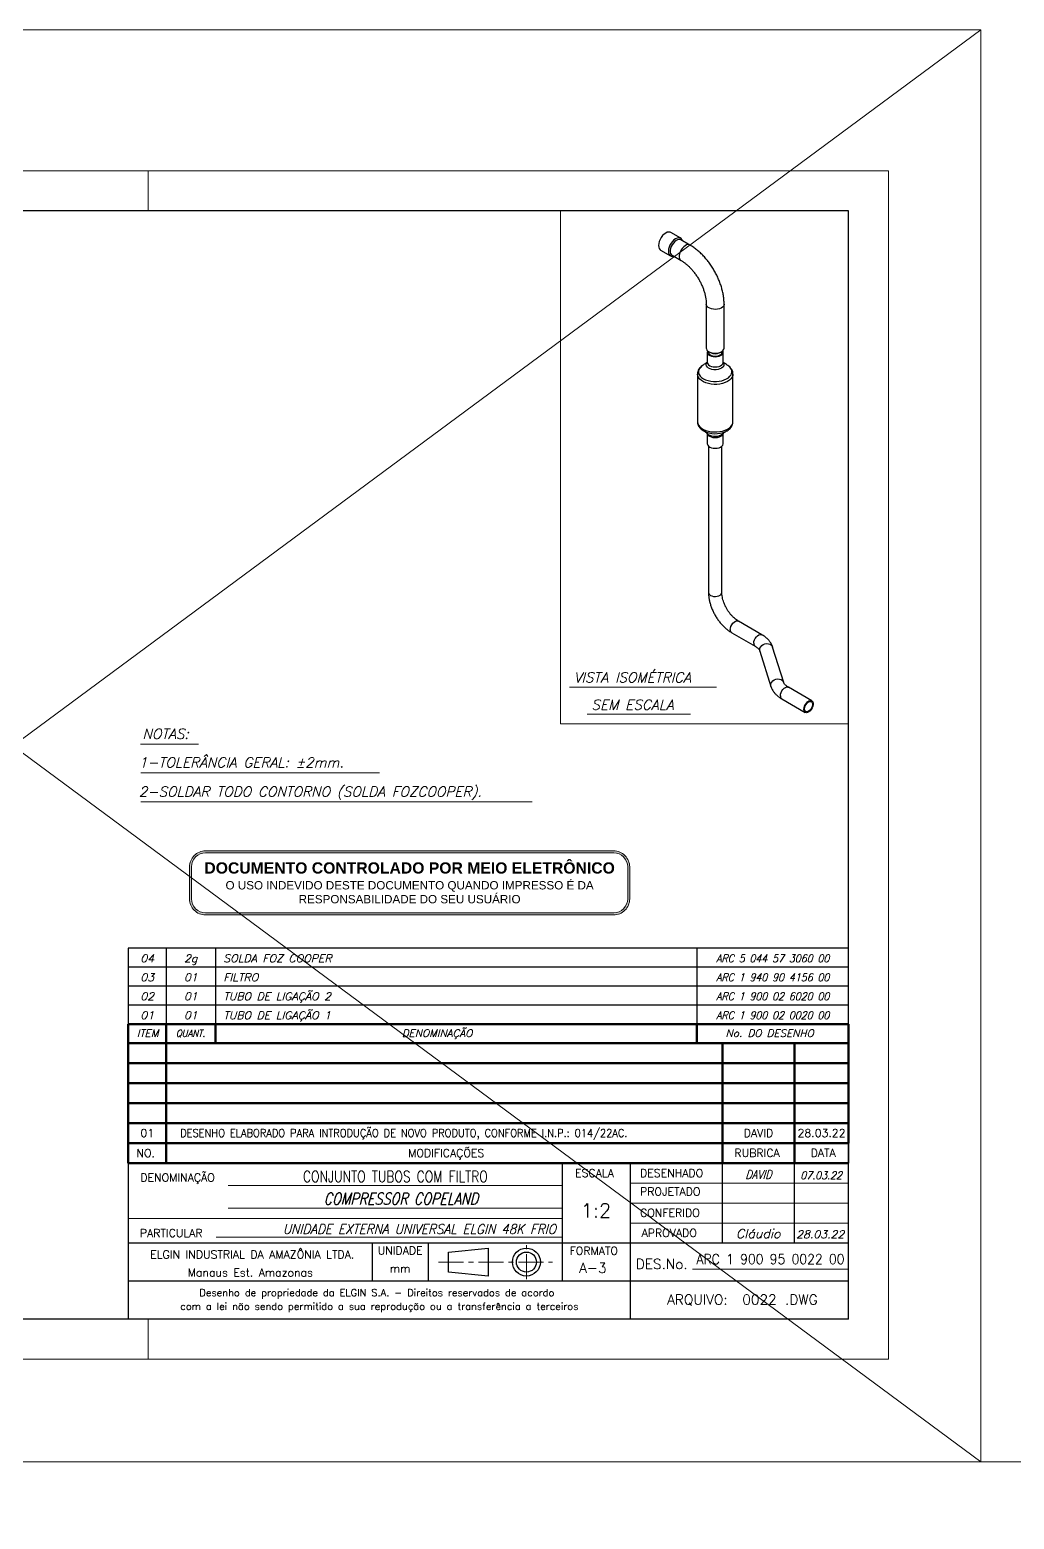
# Model space of a CAD drawing. Header units: millimetres. Extents: x -274 to 1592, y -149 to 3482.
# Drawn here: x 411 to 903, y 2737 to 3482 of the extents above; entities that cross this region are included whole.
import ezdxf
from ezdxf.enums import TextEntityAlignment as Align

# ---------------------------------------------------------------- set-up
doc = ezdxf.new("R2010")
doc.units = ezdxf.units.MM
doc.header["$LTSCALE"] = 5
doc.linetypes.add('CENTER', pattern=[2, 1.25, -0.25, 0.25, -0.25])
for name, color, linetype, lineweight in [('Carimbo', 10, 'Continuous', 15), ('Dimensão', 252, 'Continuous', 13), ('LCentro', 1, 'CENTER', 15), ('LContorno', 7, 'Continuous', 30), ('LTexto', 7, 'Continuous', 25), ('TEXTO', 3, 'Continuous', 25)]:
    doc.layers.add(name, color=color, linetype=linetype, lineweight=lineweight)
doc.styles.add('ARIAL', font='arial.ttf', dxfattribs={"height": 20})
doc.styles.add('romans', font='romans.shx', dxfattribs={"oblique": 15})

# ---------------------------------------------------------------- blocks, each defined once
blk = doc.blocks.new('Acrésc. de Desenho')
at = {"layer": 'LContorno', "color": 3, "lineweight": 60}
for p, q in [((180, 4.74), (0, 4.74)), ((0, 4.74), (0, 0)), ((9.47, 4.74), (9.47, 0)), ((21.79, 4.74), (21.79, 0)), ((142.09, 4.74), (142.09, 0)), ((180, 0), (180, 4.74)), ((0, 0), (180, 0))]:
    blk.add_line(p, q, dxfattribs=at)
at = {"layer": 'TEXTO', "style": 'romans', "oblique": 15, "width": 1.035276}
for s, p in [('DENOMINAÇÃO', (77.18, 2.45)), ('No. DO DESENHO', (160.3, 2.45))]:
    blk.add_text(s, height=1.8299, dxfattribs=at).set_placement(p, align=Align.MIDDLE)
at = {"layer": 'TEXTO', "style": 'romans', "oblique": 15}
for s, height, width, p in [('ITEM', 1.83, 1.035276, (4.87, 2.45)), ('QUANT.', 1.757, 0.879985, (15.53, 2.42))]:
    blk.add_text(s, height=height, dxfattribs=dict(at, width=width)).set_placement(p, align=Align.MIDDLE_CENTER)
blk = doc.blocks.new('Modificações1')
at = {"layer": 'LContorno', "color": 3, "lineweight": 60}
for p, q in [((180, 5), (0, 5)), ((0, 5), (0, 0)), ((9.5, 0), (9.5, 5)), ((148.5, 0), (148.5, 5)), ((166.5, 0), (166.5, 5)), ((180, 0), (180, 5)), ((180, 0), (0, 0))]:
    blk.add_line(p, q, dxfattribs=at)
at = {"layer": 'TEXTO', "style": 'romans'}
blk.add_attdef('MODIFICAÇÕES', text='', height=2, dxfattribs=at).set_placement((12.975, 2.5), align=Align.MIDDLE_LEFT)
for tag, p in [('RÚBRICA', (157.5, 2.5)), ('Nº', (4.75, 2.5)), ('DATA', (173.25, 2.5))]:
    blk.add_attdef(tag, text='', height=2, dxfattribs=at).set_placement(p, align=Align.MIDDLE_CENTER)
blk = doc.blocks.new('Acrésc. de Desenho1')
at = {"layer": 'LContorno', "color": 3}
for p, q in [((180, 4.74), (0, 4.74)), ((0, 4.74), (0, 0)), ((9.47, 4.74), (9.47, 0)), ((21.79, 4.74), (21.79, 0)), ((142.09, 4.74), (142.09, 0)), ((180, 0), (180, 4.74)), ((180, 0), (0, 0))]:
    blk.add_line(p, q, dxfattribs=at)
at = {"layer": 'TEXTO', "style": 'romans', "oblique": 15, "width": 1.035276}
for tag, p in [('ITEM', (4.74, 0.66)), ('QUANT.', (15.63, 0.66)), ('NºDESENHO', (161.04, 0.66))]:
    blk.add_attdef(tag, text='', height=1.93, dxfattribs=at).set_placement(p, align=Align.BOTTOM_CENTER)
blk.add_attdef('DENOMINAÇÃO', text='', height=1.93, dxfattribs=at).set_placement((23.75, 0.66), align=Align.BOTTOM_LEFT)
blk = doc.blocks.new('Carimbo Cópia Controlada')
h = blk.add_hatch(color=10)
h.paths.add_polyline_path([(106, 0, 0.414214), (110, 4), (110, 12, 0.414214), (106, 16), (4, 16, 0.414214), (0, 12), (0, 4, 0.414214), (4, 0)])
h.paths.add_polyline_path([(4, 0.5, -0.414214), (0.5, 4), (0.5, 12, -0.414214), (4, 15.5), (106, 15.5, -0.414214), (109.5, 12), (109.5, 4, -0.414214), (106, 0.5)], flags=16)
h.paths.add_polyline_path([(3.02, 0.75), (106.86, 0.75), (106.86, 14.69), (3.02, 14.69)], flags=8)
at = {"layer": 'Carimbo', "color": 10}
for points in [[(4, 0), (106, 0, 0.414214), (110, 4), (110, 12, 0.414214), (106, 16), (4, 16, 0.414214), (0, 12), (0, 4, 0.414214)], [(4, 0.5), (106, 0.5, 0.414214), (109.5, 4), (109.5, 12, 0.414214), (106, 15.5), (4, 15.5, 0.414214), (0.5, 12), (0.5, 4, 0.414214)]]:
    blk.add_lwpolyline(points, format="xyb", close=True, dxfattribs=at)
at = {"layer": 'Carimbo', "color": 10, "insert": (55, 8), "char_height": 2.5, "attachment_point": 5, "style": 'ARIAL'}
blk.add_mtext('{\\fArial|b1|i0|c0|p34;\\H1.125x;\\Q0;DOCUMENTO CONTROLADO POR MEIO ELETRÔNICO\\P\\fArial|b0|i0|c0|p34;\\H0.74074x;O USO INDEVIDO DESTE DOCUMENTO QUANDO IMPRESSO É DA\\PRESPONSABILIDADE DO SEU USUÁRIO}', dxfattribs=at)
blk = doc.blocks.new('A3')
at = {"layer": 'Dimensão'}
for p, q in [((0, 297), (420, 297)), ((0, 0), (0, 297)), ((130, 297), (130, 287)), ((235, 297), (235, 287)), ((420, 0), (420, 297)), ((2.5, 148.5), (22.5, 148.5)), ((338.5, 43.38), (255, 43.38)), ((355.5, 44), (410, 44)), ((396.5, 44), (378.5, 44)), ((338.5, 37.75), (255, 37.75)), ((355.5, 39), (410, 39)), ((338.5, 35.13), (230, 35.13)), ((355.5, 34), (410, 34)), ((338.5, 30.5), (252, 30.5)), ((410, 22.5), (371, 22.5)), ((121.88, 0), (121.88, 10)), ((235, 0), (235, 10)), ((0, 0), (420, 0))]:
    blk.add_line(p, q, dxfattribs=at)
at = {"layer": 'LCentro'}
for p, q in [((329.5, 20), (329.5, 28.5)), ((307.5, 24.25), (336, 24.25))]:
    blk.add_line(p, q, dxfattribs=at)
at = {"layer": 'LContorno', "color": 3}
for p, q in [((410, 287), (25, 287)), ((25, 10), (25, 287)), ((410, 10), (410, 287)), ((410, 54), (410, 49)), ((230, 49), (230, 10)), ((338.5, 19.5), (338.5, 49)), ((355.5, 10), (355.5, 49)), ((378.5, 29), (378.5, 49)), ((396.5, 29), (396.5, 49)), ((15, 35), (15, 10)), ((25, 35), (15, 35)), ((410, 29), (230, 29)), ((291, 19.5), (291, 29)), ((305, 19.5), (305, 29)), ((410, 19.5), (230, 19.5)), ((410, 10), (15, 10)), ((410, 10), (220, 10))]:
    blk.add_line(p, q, dxfattribs=at)
at = {"layer": 'LContorno', "color": 3, "lineweight": 60}
for p, q in [((410, 54), (230, 54)), ((230, 54), (230, 49)), ((239.5, 49), (239.5, 54)), ((378.5, 49), (378.5, 54)), ((396.5, 49), (396.5, 54)), ((410, 49), (230, 49))]:
    blk.add_line(p, q, dxfattribs=at)
at = {"layer": 'LContorno'}
for p, q in [((310, 26.75), (319.95, 27.74)), ((310, 24.25), (310, 26.75)), ((319.95, 27.74), (319.95, 20.74)), ((310, 21.74), (310, 24.24)), ((319.95, 20.74), (310, 21.74))]:
    blk.add_line(p, q, dxfattribs=at)
for major_axis, start_param, end_param in [((-2.47, 2.47), 3.926991, 10.210176), ((1.77, 1.77), 5.497787, 11.780972)]:
    blk.add_ellipse((329.5, 24.25), major_axis=major_axis, ratio=1, start_param=start_param, end_param=end_param, dxfattribs=at)
at = {"layer": 'LContorno', "style": 'romans'}
blk.add_text('MANAUS', height=4, rotation=90, dxfattribs=at).set_placement((22.18, 10.75))
blk.add_text('A-3', height=2.5, dxfattribs=at).set_placement((342.68, 20.78), align=Align.BOTTOM_LEFT)
at = {"layer": 'LContorno', "style": 'romans', "oblique": 15}
for tag, height, width, p in [('NOME1', 2.22, 1.035276, (387.5, 44.36)), ('DATA1', 1.93, 0.9, (403.15, 44.37)), ('NOME2', 2.22, 1.035276, (387.44, 39.59)), ('DATA2', 1.93, 0.9, (402.92, 39.65)), ('NOME3', 2.22, 1.035276, (387.44, 29.59)), ('DATA3', 1.93, 1.035276, (402.92, 29.65))]:
    blk.add_attdef(tag, text='', height=height, dxfattribs=dict(at, width=width)).set_placement(p, align=Align.BOTTOM_CENTER)
at = {"layer": 'LContorno', "style": 'romans'}
for tag, height, p in [('ESC.', 3.5, (346.89, 34.36)), ('ARQUIVO', 2.5, (387.75, 12.88))]:
    blk.add_attdef(tag, text='', height=height, dxfattribs=at).set_placement(p, align=Align.BOTTOM_CENTER)
at = {"layer": 'LContorno', "style": 'romans', "width": 0.85}
blk.add_attdef('NºDESENHO', text='', height=2.5, dxfattribs=at).set_placement((390.5, 22.5), align=Align.BOTTOM_CENTER)
at = {"layer": 'LTexto', "style": 'romans'}
for s, height, p in [('NO.', 2, (234.35, 50.49)), ('MODIFICAÇÕES', 2, (309.46, 50.49)), ('RUBRICA', 2, (387.15, 50.52)), ('DATA', 2, (403.67, 50.52)), ('DENOMINAÇÃO', 2, (242.32, 44.37)), ('ESCALA', 2, (346.51, 45.5)), ('PARTICULAR', 2, (240.73, 30.51)), ('DES.No.', 2.5, (363.32, 22.52)), ('ARQUIVO:       .DWG', 2.5, (383.48, 13.61))]:
    blk.add_text(s, height=height, dxfattribs=at).set_placement(p, align=Align.CENTER)
for s, p in [('DESENHADO', (357.9, 47.49)), ('PROJETADO', (357.9, 42.87)), ('CONFERIDO', (357.9, 37.55)), ('APROVADO', (358.29, 32.53))]:
    blk.add_text(s, height=2, dxfattribs=at).set_placement(p, align=Align.TOP_LEFT)
for s, height, p in [('ELGIN INDUSTRIAL DA AMAZÔNIA LTDA. ', 2, (261.67, 26.14)), ('UNIDADE', 2, (297.93, 27.13)), ('Manaus Est. Amazonas', 2, (260.5, 21.62)), ('mm', 2, (297.93, 22.61)), ('Desenho de propriedade da ELGIN S.A. - Direitos reservados de acordo ', 1.8, (292.75, 16.59)), ('com a lei não sendo permitido a sua reprodução ou a transferência a terceiros', 1.8, (292.75, 13.19))]:
    blk.add_text(s, height=height, dxfattribs=at).set_placement(p, align=Align.MIDDLE_CENTER)
blk.add_text('FORMATO', height=2, dxfattribs=at).set_placement((340.3, 25.46), align=Align.BOTTOM_LEFT)
at = {"layer": 'LTexto', "style": 'romans', "oblique": 15, "width": 1.035276}
for tag, p in [('DENOMINAÇÃO', (296.75, 43.38)), ('DENOMINAÇÃO1', (296.75, 37.75))]:
    blk.add_attdef(tag, text='', height=2.9, dxfattribs=at).set_placement(p, align=Align.BOTTOM_CENTER)
blk.add_attdef('PARTICULAR', text='', height=2.4, dxfattribs=at).set_placement((336.26, 30.5), align=Align.BOTTOM_RIGHT)
blk = doc.blocks.new('Modificações1 - AJUSTAR')
at = {"layer": 'LContorno', "color": 3, "lineweight": 60}
for p, q in [((180, 5), (0, 5)), ((0, 5), (0, 0)), ((9.5, 0), (9.5, 5)), ((148.5, 0), (148.5, 5)), ((166.5, 0), (166.5, 5)), ((180, 0), (180, 5)), ((180, 0), (0, 0))]:
    blk.add_line(p, q, dxfattribs=at)
at = {"layer": 'TEXTO', "style": 'romans'}
blk.add_attdef('MODIFICAÇÕES', text='', height=2, dxfattribs=at).set_placement((12.97, 1.5), (147.31, 1.5), align=Align.FIT)
for tag, p in [('RÚBRICA', (157.5, 2.5)), ('Nº', (4.75, 2.5)), ('DATA', (173.25, 2.5))]:
    blk.add_attdef(tag, text='', height=2, dxfattribs=at).set_placement(p, align=Align.MIDDLE_CENTER)

msp = doc.modelspace()

# ---------------------------------------------------------------- linework, layer by layer
at = {"layer": 'Dimensão'}
for p, q in [((-81.243, 2765.844), (886.069, 3481.789)), ((-81.243, 3481.789), (886.069, 2765.844)), ((676.087, 3391.234), (676.087, 3134.767)), ((680.551, 3153.22), (753.934, 3153.22)), ((689.338, 3139.587), (740.985, 3139.587)), ((676.087, 3134.767), (820, 3134.767)), ((495.106, 3124.673), (466.157, 3124.673)), ((466.323, 3110.392), (585.537, 3110.392)), ((466.323, 3095.775), (661.916, 3095.775))]:
    msp.add_line(p, q, dxfattribs=at)
for points in [[(-81.243, 3481.789), (-81.243, 2765.844), (886.069, 2765.844), (886.069, 3481.789)], [(-81.243, 2765.844), (-81.243, 1881.899), (1591.764, 1881.899), (1591.764, 2765.844)]]:
    msp.add_lwpolyline(points, close=True, dxfattribs=at)
at = {"layer": 'LContorno', "color": 3, "linetype": 'Continuous', "lineweight": 25}
for p, q in [((736.094, 3377.567), (731.144, 3380.425)), ((740.728, 3374.164), (736.224, 3376.764)), ((726.069, 3371.634), (731.019, 3368.777)), ((731.779, 3369.065), (736.284, 3366.465)), ((748.91, 3344.595), (748.91, 3322.641)), ((757.8, 3322.641), (757.8, 3344.595)), ((749.4, 3320.589), (749.4, 3315.494)), ((749.4, 3315.499), (749.401, 3315.494)), ((750.023, 3320.942), (750.023, 3320.213)), ((750.212, 3320.826), (750.999, 3320.372)), ((755.712, 3320.372), (756.499, 3320.826)), ((756.687, 3320.213), (756.687, 3320.942)), ((757.31, 3315.494), (757.31, 3320.589)), ((757.311, 3315.484), (757.311, 3315.495)), ((744.465, 3309.639), (744.465, 3285.864)), ((762.245, 3285.864), (762.245, 3309.639)), ((747.614, 3281.211), (747.495, 3281.279)), ((749.4, 3280.075), (749.4, 3274.862)), ((757.31, 3274.862), (757.31, 3280.075)), ((750.023, 3273.632), (750.023, 3200.409)), ((756.687, 3200.409), (756.687, 3273.632)), ((761.589, 3180.377), (773.335, 3173.596)), ((776.667, 3179.367), (764.921, 3186.148)), ((787.578, 3155.481), (782.062, 3173.188)), ((775.699, 3171.206), (781.215, 3153.499)), ((801.688, 3146.31), (789.942, 3153.091)), ((786.61, 3147.32), (798.357, 3140.539))]:
    msp.add_line(p, q, dxfattribs=at)
at = {"layer": 'LContorno', "color": 3, "linetype": 'Continuous', "lineweight": 25, "flags": 128}
for points in [[(731.144, 3380.425), (730.844, 3380.561), (730.164, 3380.662), (729.405, 3380.53), (728.606, 3380.173), (727.808, 3379.609), (727.049, 3378.864), (726.369, 3377.978), (725.801, 3376.994), (725.373, 3375.961), (725.108, 3374.932), (725.018, 3373.958), (725.108, 3373.088), (725.373, 3372.365), (725.801, 3371.826), (726.069, 3371.634)], [(737.003, 3376.315), (736.789, 3376.837), (736.362, 3377.375), (735.794, 3377.704), (735.113, 3377.804), (734.355, 3377.673), (733.556, 3377.316), (732.758, 3376.751), (731.999, 3376.007), (731.319, 3375.12), (730.751, 3374.136), (730.323, 3373.104), (730.058, 3372.074), (729.968, 3371.1), (730.058, 3370.23), (730.323, 3369.508), (730.751, 3368.969), (731.319, 3368.641), (731.999, 3368.54), (732.559, 3368.616)], [(736.224, 3376.764), (735.879, 3376.91), (735.247, 3376.966), (734.548, 3376.804), (733.819, 3376.433), (733.1, 3375.872), (732.43, 3375.151), (731.845, 3374.31), (731.376, 3373.393), (731.048, 3372.451), (730.88, 3371.534), (730.88, 3370.691), (731.048, 3369.968), (731.376, 3369.404), (731.779, 3369.065)], [(740.733, 3374.161), (740.383, 3374.309), (739.751, 3374.366), (739.052, 3374.204), (738.323, 3373.832), (737.605, 3373.271), (736.934, 3372.551), (736.349, 3371.709), (735.88, 3370.793), (735.552, 3369.851), (735.384, 3368.934), (735.384, 3368.091), (735.552, 3367.368), (735.88, 3366.804), (736.28, 3366.467)], [(757.8, 3344.594), (757.753, 3344.223), (757.486, 3343.648), (756.996, 3343.123), (756.31, 3342.678), (755.465, 3342.336), (754.506, 3342.116), (753.485, 3342.03), (752.456, 3342.082), (751.477, 3342.269), (750.598, 3342.582), (749.868, 3343.003), (749.327, 3343.511), (749.002, 3344.076), (748.91, 3344.592)], [(748.91, 3322.641), (748.957, 3322.269), (749.224, 3321.693), (749.714, 3321.169), (750.4, 3320.724), (751.246, 3320.382), (752.205, 3320.162), (753.226, 3320.076), (754.254, 3320.128), (755.234, 3320.315), (756.112, 3320.628), (756.842, 3321.049), (757.384, 3321.556), (757.708, 3322.122), (757.8, 3322.641)], [(749.586, 3321.28), (749.47, 3321.015), (749.408, 3320.444), (749.595, 3319.882), (750.017, 3319.364), (750.65, 3318.923), (751.452, 3318.587), (752.374, 3318.377), (753.358, 3318.305), (754.341, 3318.378), (755.263, 3318.589), (756.064, 3318.925), (756.696, 3319.366), (757.117, 3319.884)], [(746.942, 3313.874), (746.32, 3313.383), (745.662, 3312.659), (745.225, 3311.881), (745.022, 3311.073), (745.059, 3310.256), (745.335, 3309.454), (745.841, 3308.691), (746.564, 3307.988), (747.482, 3307.365), (748.568, 3306.842), (749.793, 3306.431), (751.12, 3306.147), (752.511, 3305.995), (753.927, 3305.982), (755.326, 3306.107), (756.669, 3306.366), (757.916, 3306.753), (759.032, 3307.256), (759.984, 3307.861), (760.746, 3308.55), (761.296, 3309.303), (761.296, 3309.303)], [(757.59, 3313.595), (757.159, 3313.052), (756.523, 3312.582), (755.716, 3312.209), (754.783, 3311.953), (753.772, 3311.829), (752.738, 3311.842), (751.738, 3311.993), (750.826, 3312.273), (750.049, 3312.667), (749.451, 3313.153), (749.063, 3313.706), (748.907, 3314.296), (748.99, 3314.891), (749.309, 3315.458), (749.4, 3315.566)], [(749.4, 3315.494), (749.408, 3315.35), (749.595, 3314.787), (750.017, 3314.27), (750.65, 3313.829), (751.452, 3313.493), (752.374, 3313.283), (753.358, 3313.211), (754.341, 3313.283), (755.263, 3313.494), (756.064, 3313.831), (756.696, 3314.272), (757.117, 3314.79)], [(750.023, 3320.964), (750.013, 3320.934), (749.976, 3320.4), (750.189, 3319.881), (750.637, 3319.414), (751.287, 3319.034), (752.09, 3318.77), (752.987, 3318.64), (753.911, 3318.655), (754.794, 3318.814), (755.571, 3319.104), (756.182, 3319.504), (756.585, 3319.984)], [(756.585, 3319.984), (756.747, 3320.51), (756.687, 3320.964)], [(757.117, 3314.79), (757.303, 3315.352), (757.31, 3315.494)], [(762.245, 3309.589), (762.148, 3308.881), (761.812, 3308.056), (761.245, 3307.274), (760.463, 3306.557), (759.488, 3305.923), (758.345, 3305.391), (757.065, 3304.975), (755.685, 3304.686), (754.241, 3304.532), (752.773, 3304.518), (751.321, 3304.643), (749.924, 3304.904), (748.621, 3305.295), (747.447, 3305.804), (746.434, 3306.418), (745.61, 3307.119), (744.998, 3307.889), (744.613, 3308.707), (744.467, 3309.551), (744.465, 3309.621)], [(744.465, 3285.864), (744.467, 3285.776), (744.613, 3284.933), (744.998, 3284.115), (745.61, 3283.344), (746.434, 3282.643), (747.447, 3282.029), (748.621, 3281.52), (749.924, 3281.129), (751.321, 3280.868), (752.773, 3280.743), (754.241, 3280.757), (755.685, 3280.911), (757.065, 3281.2), (758.345, 3281.616), (759.488, 3282.148), (760.463, 3282.782), (761.245, 3283.499), (761.812, 3284.281), (762.148, 3285.106), (762.245, 3285.864)], [(757.117, 3279.371), (756.696, 3278.853), (756.064, 3278.412), (755.263, 3278.075), (754.341, 3277.864), (753.358, 3277.792), (752.374, 3277.864), (751.452, 3278.074), (750.65, 3278.41), (750.017, 3278.851), (749.595, 3279.368), (749.408, 3279.931), (749.4, 3280.076)], [(749.617, 3279.792), (749.914, 3279.536), (750.644, 3279.105), (751.532, 3278.787), (752.526, 3278.601), (753.567, 3278.558), (754.597, 3278.66), (755.554, 3278.901), (756.383, 3279.267), (757.037, 3279.738), (757.1, 3279.799)], [(757.31, 3280.07), (757.303, 3279.933), (757.117, 3279.371)], [(759.218, 3281.28), (758.896, 3281.104), (758.613, 3280.963)], [(749.4, 3274.862), (749.408, 3274.718), (749.595, 3274.155), (750.017, 3273.638), (750.65, 3273.197), (751.452, 3272.861), (752.374, 3272.651), (753.358, 3272.579), (754.341, 3272.651), (755.263, 3272.862), (756.064, 3273.199), (756.696, 3273.64), (757.117, 3274.158)], [(757.117, 3274.158), (757.303, 3274.72), (757.31, 3274.862)], [(750.999, 3199.049), (751.722, 3198.732), (752.566, 3198.54), (753.469, 3198.486), (754.363, 3198.575), (755.183, 3198.8), (755.867, 3199.145), (756.364, 3199.583), (756.639, 3200.082), (756.687, 3200.409)], [(760.899, 3181.902), (760.986, 3182.687), (761.242, 3183.514), (761.647, 3184.322), (762.171, 3185.052), (762.775, 3185.649), (763.416, 3186.07), (764.044, 3186.282), (764.613, 3186.27), (764.921, 3186.148)], [(772.645, 3175.121), (772.732, 3175.906), (772.988, 3176.733), (773.393, 3177.541), (773.917, 3178.271), (774.522, 3178.868), (775.162, 3179.289), (775.79, 3179.5), (776.36, 3179.488), (776.668, 3179.367)], [(775.699, 3171.206), (775.601, 3171.856), (775.723, 3172.603), (776.079, 3173.32), (776.642, 3173.953), (777.372, 3174.456), (778.213, 3174.791), (779.104, 3174.935), (779.979, 3174.875), (780.772, 3174.616), (781.424, 3174.178), (781.889, 3173.593), (782.062, 3173.188)], [(781.216, 3153.498), (781.117, 3154.149), (781.239, 3154.896), (781.595, 3155.612), (782.158, 3156.246), (782.888, 3156.749), (783.729, 3157.084), (784.62, 3157.227), (785.495, 3157.167), (786.288, 3156.909), (786.94, 3156.471), (787.404, 3155.886), (787.577, 3155.483)], [(785.92, 3148.845), (786.007, 3149.63), (786.263, 3150.457), (786.668, 3151.265), (787.192, 3151.995), (787.797, 3152.592), (788.437, 3153.013), (789.065, 3153.224), (789.635, 3153.212), (789.942, 3153.091)], [(797.666, 3142.064), (797.754, 3142.849), (798.009, 3143.676), (798.414, 3144.484), (798.939, 3145.214), (799.543, 3145.811), (800.183, 3146.231), (800.811, 3146.443), (801.381, 3146.431), (801.85, 3146.196), (802.183, 3145.756), (802.357, 3145.142), (802.357, 3144.401), (802.183, 3143.588), (801.85, 3142.762), (801.381, 3141.986), (800.811, 3141.316), (800.183, 3140.803), (799.543, 3140.484), (798.939, 3140.383), (798.414, 3140.508), (798.009, 3140.849), (797.754, 3141.381), (797.666, 3142.064)], [(797.988, 3142.25), (798.079, 3142.994), (798.342, 3143.777), (798.754, 3144.529), (799.279, 3145.182), (799.87, 3145.679), (800.475, 3145.976), (801.04, 3146.046), (801.514, 3145.883), (801.855, 3145.502), (802.034, 3144.936), (802.034, 3144.235), (801.855, 3143.463), (801.514, 3142.687), (801.04, 3141.977), (800.475, 3141.395), (799.87, 3140.994), (799.279, 3140.808), (798.754, 3140.855), (798.342, 3141.131), (798.079, 3141.61), (797.988, 3142.25)]]:
    msp.add_lwpolyline(points, dxfattribs=at)
at = {"layer": 'LContorno', "color": 3, "linetype": 'Continuous', "lineweight": 25}
for centre, radius, start, end in [((755.916, 3320.588), 1.392, 329.627716, 29.804142), ((753.355, 3324.82), 5.034, 242.089253, 297.910747), ((756.133, 3314.394), 1.661, 331.237607, 44.890495), ((758.177, 3310.804), 3.46, 334.302676, 62.926997), ((753.375, 3292.658), 12.815, 243.2849, 294.129022), ((751.676, 3200.565), 1.66, 185.382794, 245.937347), ((762.55, 3181.731), 1.661, 174.067135, 234.620684), ((774.301, 3174.95), 1.664, 174.10773, 234.177032), ((787.572, 3148.674), 1.661, 174.067135, 234.620684)]:
    msp.add_arc(centre, radius, start, end, dxfattribs=at)
for points, knots in [([(757.8, 3344.595), (757.795, 3344.968), (757.78, 3346.029), (757.623, 3347.82), (757.28, 3349.967), (756.776, 3352.135), (756.121, 3354.305), (755.322, 3356.462), (754.386, 3358.589), (753.322, 3360.67), (752.139, 3362.69), (750.845, 3364.633), (749.45, 3366.485), (747.963, 3368.23), (746.393, 3369.855), (744.75, 3371.346), (743.043, 3372.688), (741.691, 3373.598), (740.912, 3374.056), (740.728, 3374.164)], [0, 0, 0, 0, 0.03447385, 0.09793989, 0.16128071, 0.22447577, 0.28748608, 0.3503216, 0.41301966, 0.47563192, 0.53821729, 0.60083599, 0.66353368, 0.7263756, 0.78942581, 0.85274313, 0.91637286, 0.98033131, 1, 1, 1, 1]), ([(736.284, 3366.465), (736.489, 3366.342), (737.09, 3365.985), (738.115, 3365.266), (739.345, 3364.261), (740.571, 3363.103), (741.772, 3361.807), (742.928, 3360.387), (744.021, 3358.864), (745.034, 3357.256), (745.951, 3355.586), (746.76, 3353.879), (747.449, 3352.16), (748.01, 3350.455), (748.439, 3348.789), (748.732, 3347.19), (748.887, 3345.784), (748.903, 3344.956), (748.91, 3344.595)], [0, 0, 0, 0, 0.03340119, 0.09748506, 0.16198801, 0.22696266, 0.29237193, 0.35814346, 0.42418776, 0.49040776, 0.55670348, 0.62296212, 0.68906088, 0.75489944, 0.82038052, 0.88541509, 0.94993284, 1, 1, 1, 1]), ([(747.109, 3313.982), (747.096, 3313.975), (746.708, 3313.759), (746.126, 3313.241), (745.466, 3312.533), (745.176, 3312.058), (745.065, 3311.876)], [0, 0, 0, 0, 0.0147705, 0.422763, 0.7784225, 1, 1, 1, 1]), ([(749.4, 3315.639), (749.012, 3315.349), (748.075, 3314.65), (747.363, 3314.162), (746.946, 3313.876)], [0, 0, 0, 0, 0.4143874, 1, 1, 1, 1]), ([(759.752, 3313.885), (759.217, 3314.256), (758.312, 3314.884), (757.6, 3315.419), (757.31, 3315.637)], [0, 0, 0, 0, 0.59186556, 1, 1, 1, 1]), ([(762.224, 3309.567), (762.232, 3309.645), (762.27, 3310.044), (762.123, 3310.764), (761.792, 3311.674), (761.258, 3312.514), (760.572, 3313.277), (759.994, 3313.701), (759.704, 3313.914)], [0, 0, 0, 0, 0.0456102, 0.2334854, 0.4193658, 0.6080535, 0.8038745, 1, 1, 1, 1]), ([(745.065, 3311.876), (744.962, 3311.671), (744.703, 3311.159), (744.485, 3310.388), (744.489, 3309.828), (744.491, 3309.612)], [0, 0, 0, 0, 0.2900512, 0.7259348, 1, 1, 1, 1]), ([(744.492, 3285.869), (744.485, 3285.744), (744.46, 3285.297), (744.642, 3284.539), (745.018, 3283.643), (745.586, 3282.816), (746.334, 3282.07), (747.026, 3281.532), (747.507, 3281.287), (747.636, 3281.221)], [0, 0, 0, 0, 0.0654012, 0.2330742, 0.3997042, 0.5697877, 0.7468737, 0.9322837, 1, 1, 1, 1]), ([(758.558, 3280.949), (758.633, 3280.98), (759.115, 3281.179), (759.884, 3281.681), (760.78, 3282.428), (761.456, 3283.259), (761.917, 3284.118), (762.198, 3284.98), (762.217, 3285.556), (762.226, 3285.821)], [0, 0, 0, 0, 0.03426108, 0.22016213, 0.40737186, 0.56882017, 0.72328205, 0.87284671, 1, 1, 1, 1]), ([(747.496, 3281.278), (747.724, 3281.143), (748.186, 3280.869), (748.835, 3280.476), (749.345, 3280.031), (749.597, 3279.812)], [0, 0, 0, 0, 0.3320406, 0.6710772, 1, 1, 1, 1]), ([(757.125, 3279.823), (757.354, 3280.029), (757.826, 3280.454), (758.74, 3280.997), (759.212, 3281.277)], [0, 0, 0, 0, 0.4838906, 1, 1, 1, 1]), ([(750.023, 3200.409), (750.028, 3200.097), (750.043, 3199.215), (750.203, 3197.722), (750.546, 3195.936), (751.047, 3194.14), (751.696, 3192.355), (752.481, 3190.602), (753.394, 3188.898), (754.423, 3187.263), (755.558, 3185.715), (756.788, 3184.271), (758.101, 3182.949), (759.488, 3181.768), (760.662, 3180.929), (761.372, 3180.506), (761.589, 3180.377)], [0, 0, 0, 0, 0.0422657, 0.1196716, 0.1968882, 0.2738737, 0.3505913, 0.4270952, 0.5034836, 0.5798745, 0.656372, 0.7330885, 0.8101553, 0.8876925, 0.9657823, 1, 1, 1, 1]), ([(764.921, 3186.148), (764.758, 3186.245), (764.284, 3186.53), (763.467, 3187.126), (762.486, 3187.982), (761.517, 3188.984), (760.585, 3190.113), (759.714, 3191.347), (758.926, 3192.66), (758.237, 3194.023), (757.664, 3195.405), (757.217, 3196.774), (756.905, 3198.093), (756.719, 3199.326), (756.698, 3200.054), (756.687, 3200.409)], [0, 0, 0, 0, 0.0408487, 0.1192531, 0.1983869, 0.2783171, 0.3589224, 0.4400211, 0.5214084, 0.6028719, 0.6841431, 0.7649926, 0.8452154, 0.9246306, 1, 1, 1, 1]), ([(773.335, 3173.596), (773.491, 3173.502), (773.942, 3173.231), (774.557, 3172.764), (775.109, 3172.223), (775.476, 3171.724), (775.635, 3171.4), (775.687, 3171.242), (775.699, 3171.206)], [0, 0, 0, 0, 0.108318, 0.3137347, 0.5183636, 0.7242323, 0.9363377, 1, 1, 1, 1]), ([(782.062, 3173.188), (781.964, 3173.47), (781.72, 3174.174), (781.15, 3175.246), (780.334, 3176.386), (779.324, 3177.453), (778.116, 3178.47), (777.162, 3179.06), (776.667, 3179.367)], [0, 0, 0, 0, 0.11125787, 0.27825076, 0.44835494, 0.62377541, 0.80451558, 1, 1, 1, 1]), ([(781.215, 3153.499), (781.313, 3153.217), (781.557, 3152.513), (782.127, 3151.441), (782.943, 3150.301), (783.953, 3149.233), (785.162, 3148.217), (786.115, 3147.626), (786.61, 3147.32)], [0, 0, 0, 0, 0.1112579, 0.2782508, 0.4483549, 0.6237754, 0.8045156, 1, 1, 1, 1]), ([(789.942, 3153.091), (789.786, 3153.185), (789.335, 3153.456), (788.72, 3153.922), (788.168, 3154.464), (787.801, 3154.962), (787.642, 3155.287), (787.59, 3155.444), (787.578, 3155.481)], [0, 0, 0, 0, 0.108318, 0.3137347, 0.5183636, 0.7242323, 0.9363377, 1, 1, 1, 1])]:
    msp.add_open_spline(points, degree=3, knots=knots, dxfattribs=at)

# ---------------------------------------------------------------- block references
ref = msp.add_blockref('Acrésc. de Desenho1', (460, 3013.124), dxfattribs=dict(xscale=2, yscale=2, zscale=2))
ref.add_attrib('ITEM', '04', dxfattribs={"layer": 'TEXTO', "height": 3.8637, "style": 'romans', "oblique": 15, "width": 1.035276}).set_placement((469.472, 3014.444), align=Align.BOTTOM_CENTER)
ref.add_attrib('QUANT.', '2g', dxfattribs={"layer": 'TEXTO', "height": 3.8637, "style": 'romans', "oblique": 15, "width": 1.035276}).set_placement((491.259, 3014.444), align=Align.BOTTOM_CENTER)
ref.add_attrib('DENOMINAÇÃO', 'SOLDA FOZ COOPER', dxfattribs={"layer": 'TEXTO', "height": 3.8637, "style": 'romans', "oblique": 15, "width": 1.035276}).set_placement((507.492, 3014.444), align=Align.BOTTOM_LEFT)
ref.add_attrib('NºDESENHO', 'ARC 5 044 57 3060 00', dxfattribs={"layer": 'TEXTO', "height": 3.8637, "style": 'romans', "oblique": 15, "width": 0.9}).set_placement((782.087, 3014.444), align=Align.BOTTOM_CENTER)
ref = msp.add_blockref('Acrésc. de Desenho1', (460, 3003.652), dxfattribs=dict(xscale=2, yscale=2, zscale=2))
ref.add_attrib('ITEM', '03', dxfattribs={"layer": 'TEXTO', "height": 3.8637, "style": 'romans', "oblique": 15, "width": 1.035276}).set_placement((469.472, 3004.971), align=Align.BOTTOM_CENTER)
ref.add_attrib('QUANT.', '01', dxfattribs={"layer": 'TEXTO', "height": 3.8637, "style": 'romans', "oblique": 15, "width": 1.035276}).set_placement((491.259, 3004.971), align=Align.BOTTOM_CENTER)
ref.add_attrib('DENOMINAÇÃO', 'FILTRO', dxfattribs={"layer": 'TEXTO', "height": 3.8637, "style": 'romans', "oblique": 15, "width": 1.035276}).set_placement((507.492, 3004.971), align=Align.BOTTOM_LEFT)
ref.add_attrib('NºDESENHO', 'ARC 1 940 90 4156 00', dxfattribs={"layer": 'TEXTO', "height": 3.8637, "style": 'romans', "oblique": 15, "width": 0.9}).set_placement((782.087, 3004.971), align=Align.BOTTOM_CENTER)
ref = msp.add_blockref('Acrésc. de Desenho1', (460, 2994.179), dxfattribs=dict(xscale=2, yscale=2, zscale=2))
ref.add_attrib('ITEM', '02', dxfattribs={"layer": 'TEXTO', "height": 3.8637, "style": 'romans', "oblique": 15, "width": 1.035276}).set_placement((469.472, 2995.499), align=Align.BOTTOM_CENTER)
ref.add_attrib('QUANT.', '01', dxfattribs={"layer": 'TEXTO', "height": 3.8637, "style": 'romans', "oblique": 15, "width": 1.035276}).set_placement((491.259, 2995.499), align=Align.BOTTOM_CENTER)
ref.add_attrib('DENOMINAÇÃO', 'TUBO DE LIGAÇÃO 2', dxfattribs={"layer": 'TEXTO', "height": 3.8637, "style": 'romans', "oblique": 15, "width": 1.035276}).set_placement((507.492, 2995.499), align=Align.BOTTOM_LEFT)
ref.add_attrib('NºDESENHO', 'ARC 1 900 02 6020 00', dxfattribs={"layer": 'TEXTO', "height": 3.8637, "style": 'romans', "oblique": 15, "width": 0.9}).set_placement((782.087, 2995.499), align=Align.BOTTOM_CENTER)
ref = msp.add_blockref('Acrésc. de Desenho1', (460, 2984.707), dxfattribs=dict(xscale=2, yscale=2, zscale=2))
ref.add_attrib('ITEM', '01', dxfattribs={"layer": 'TEXTO', "height": 3.8637, "style": 'romans', "oblique": 15, "width": 1.035276}).set_placement((469.472, 2986.026), align=Align.BOTTOM_CENTER)
ref.add_attrib('QUANT.', '01', dxfattribs={"layer": 'TEXTO', "height": 3.8637, "style": 'romans', "oblique": 15, "width": 1.035276}).set_placement((491.259, 2986.026), align=Align.BOTTOM_CENTER)
ref.add_attrib('DENOMINAÇÃO', 'TUBO DE LIGAÇÃO 1', dxfattribs={"layer": 'TEXTO', "height": 3.8637, "style": 'romans', "oblique": 15, "width": 1.035276}).set_placement((507.492, 2986.026), align=Align.BOTTOM_LEFT)
ref.add_attrib('NºDESENHO', 'ARC 1 900 02 0020 00', dxfattribs={"layer": 'TEXTO', "height": 3.8637, "style": 'romans', "oblique": 15, "width": 0.9}).set_placement((782.087, 2986.026), align=Align.BOTTOM_CENTER)
at = {"xscale": 2, "yscale": 2}
msp.add_blockref('Acrésc. de Desenho', (460, 2975.234), dxfattribs=at)
at = {"layer": 'Dimensão'}
ref = msp.add_blockref('A3', (0, 2817.234), dxfattribs=dict(at, xscale=2, yscale=2, zscale=2))
ref.add_attrib('DENOMINAÇÃO', 'CONJUNTO TUBOS COM FILTRO', dxfattribs={"layer": 'LTexto', "height": 5.6, "style": 'romans', "width": 0.8}).set_placement((593.5, 2903.984), align=Align.BOTTOM_CENTER)
ref.add_attrib('DENOMINAÇÃO1', '        COMPRESSOR COPELAND       ', dxfattribs={"layer": 'LTexto', "height": 5.79555, "style": 'romans', "oblique": 15, "width": 0.8}).set_placement((593.5, 2892.734), align=Align.BOTTOM_CENTER)
ref.add_attrib('PARTICULAR', '          UNIDADE EXTERNA UNIVERSAL ELGIN 48K FRIO', dxfattribs={"layer": 'LTexto', "height": 4.8, "style": 'romans', "oblique": 15, "width": 0.770808}).set_placement((504.641, 2879.834), (673.783, 2879.834), align=Align.FIT)
ref.add_attrib('ESC.', '1:2', dxfattribs={"layer": 'LContorno', "height": 7, "style": 'romans'}).set_placement((693.778, 2885.949), align=Align.BOTTOM_CENTER)
ref.add_attrib('NOME1', 'DAVID', dxfattribs={"layer": 'LContorno', "height": 4.4433, "style": 'romans', "oblique": 15, "width": 0.8}).set_placement((775, 2905.962), align=Align.BOTTOM_CENTER)
ref.add_attrib('DATA1', '07.03.22', dxfattribs={"layer": 'LContorno', "height": 3.8637, "style": 'romans', "oblique": 15, "width": 0.9}).set_placement((806.304, 2905.966), align=Align.BOTTOM_CENTER)
ref.add_attrib('NºDESENHO', 'ARC 1 900 95 0022 00', dxfattribs={"layer": 'LContorno', "height": 5, "style": 'romans', "width": 0.773014}).set_placement((744, 2864.689), (818, 2864.689), align=Align.FIT)
ref.add_attrib('ARQUIVO', '0022', dxfattribs={"layer": 'LContorno', "height": 5, "style": 'romans'}).set_placement((775.503, 2842.991), align=Align.BOTTOM_CENTER)
ref.add_attrib('NOME3', 'Cláudio', dxfattribs={"layer": 'LContorno', "height": 4.4433, "style": 'romans', "oblique": 15, "width": 1.035276}).set_placement((774.888, 2876.414), align=Align.BOTTOM_CENTER)
ref.add_attrib('DATA3', '28.03.22', dxfattribs={"layer": 'LContorno', "height": 3.8637, "style": 'romans', "oblique": 15, "width": 1.035276}).set_placement((805.849, 2876.537), align=Align.BOTTOM_CENTER)
at = {"layer": 'Dimensão', "lineweight": 15, "xscale": 2, "yscale": 2, "zscale": 2, "rotation": 360}
msp.add_blockref('Carimbo Cópia Controlada', (490.611, 3039.286), dxfattribs=at)
at = {"layer": 'Dimensão', "ltscale": 5, "xscale": 2, "yscale": 2}
for p, zscale in [((460, 2965.234), 1.066666666666667), ((460, 2955.234), 2), ((460, 2945.234), 0.2666666666666781), ((460, 2935.234), 0.2666666666666781)]:
    msp.add_blockref('Modificações1', p, dxfattribs=dict(at, zscale=zscale))
at = {"layer": 'Dimensão'}
ref = msp.add_blockref('Modificações1 - AJUSTAR', (460, 2925.234), dxfattribs=dict(at, xscale=2, yscale=2))
ref.add_attrib('Nº', '01', dxfattribs={"layer": 'TEXTO', "height": 4, "style": 'romans'}).set_placement((469.5, 2930.234), align=Align.MIDDLE_CENTER)
ref.add_attrib('MODIFICAÇÕES', 'DESENHO ELABORADO PARA INTRODUÇÃO DE NOVO PRODUTO, CONFORME I.N.P.: 014/22AC. ', (485.95, 2928.234), dxfattribs={"layer": 'TEXTO', "height": 4, "style": 'romans', "width": 0.9})
ref.add_attrib('RÚBRICA', 'DAVID', dxfattribs={"layer": 'TEXTO', "height": 4, "style": 'romans'}).set_placement((775, 2930.234), align=Align.MIDDLE_CENTER)
ref.add_attrib('DATA', '28.03.22', dxfattribs={"layer": 'TEXTO', "height": 4, "style": 'romans'}).set_placement((806.5, 2930.234), align=Align.MIDDLE_CENTER)

# ---------------------------------------------------------------- texts
at = {"layer": 'TEXTO', "style": 'romans', "oblique": 15}
for s, p in [('VISTA ISOMÉTRICA', (682.685, 3155.52)), ('SEM ESCALA', (691.472, 3141.888)), ('NOTAS:', (467.095, 3127.302)), ('1-TOLERÂNCIA GERAL: ±2mm.', (465.239, 3113.021)), ('2-SOLDAR TODO CONTORNO (SOLDA FOZCOOPER).', (465.239, 3098.404))]:
    msp.add_text(s, height=5, dxfattribs=at).set_placement(p)

doc.saveas('drawing.dxf')
